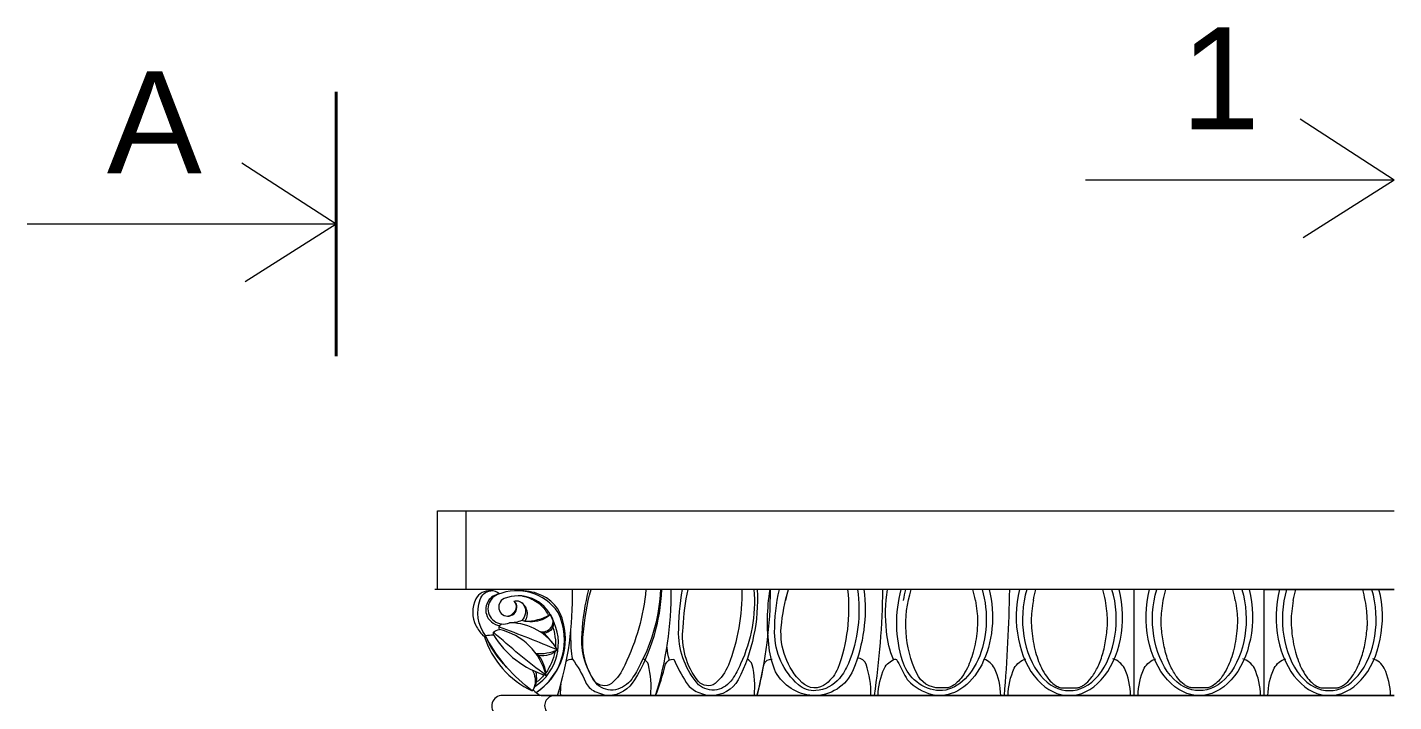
# Model space of a CAD drawing. Header units: millimetres. Extents: x 542654 to 551203, y 315718 to 321804.
# Drawn here: x 547338 to 547840, y 321381 to 321629 of the extents above; entities that cross this region are included whole.
import ezdxf

# ---------------------------------------------------------------- set-up
doc = ezdxf.new("R2010")
doc.units = ezdxf.units.MM
doc.layers.add('cad-block.com', color=250, linetype='Continuous')
doc.styles.get("Standard").update_dxf_attribs({"font": 'arial.ttf'})

msp = doc.modelspace()

# ---------------------------------------------------------------- linework, layer by layer
at = {"layer": 'cad-block.com', "color": 18, "lineweight": 40, "true_color": 0x000000}
msp.add_lwpolyline([(547451.13, 321605.33), (547451.13, 321508.18)], dxfattribs=at)
at = {"layer": 'cad-block.com', "color": 18, "lineweight": 15, "true_color": 0x000000}
for points in [[(547840.28, 321572.93), (547805.65, 321595.25)], [(547451.13, 321556.75), (547416.49, 321579.07)], [(547840.28, 321572.93), (547726.74, 321572.93)], [(547840.28, 321572.93), (547806.83, 321551.67)], [(547451.13, 321556.75), (547337.58, 321556.75)], [(547451.13, 321556.75), (547417.68, 321535.49)], [(547488.48, 321451.34), (547840.28, 321451.34)], [(547495.17, 321422.39), (547488.48, 321422.39), (547488.48, 321451.34)], [(547505.63, 321422.39), (547498.93, 321422.39), (547498.93, 321451.34)], [(547840.28, 321422.39), (547487.45, 321422.39)], [(547508.04, 321421.87), (547508.04, 321422.39)], [(547744.7, 321383.39), (547744.7, 321422.39)], [(547792.49, 321383.39), (547792.49, 321422.39)], [(547792.49, 321422.39), (547840.28, 321422.39)], [(547840.28, 321383.39), (547511.68, 321383.39)], [(547526.56, 321383.39), (547840.28, 321383.39)]]:
    msp.add_lwpolyline(points, dxfattribs=at)
for points in [[(547508.04, 321421.87, 0.310317), (547502.57, 321418.92, 0.241208), (547502.57, 321409.13, 0.067646), (547505.08, 321405.52, 0.423461), (547506.1, 321405.49, -9.351246)], [(547504.09, 321418.67, -0.302528), (547508.04, 321421.87, -0.368196)], [(547511.17, 321420.78, 0.454133), (547506.39, 321413.35, 0.304787), (547511.42, 321409.12, 1.112935)], [(547524.69, 321384.55, 0.37791), (547532.82, 321413.92, 0.357454), (547510.52, 321420.52, 1.016357), (547514.87, 321410.16, 1.663324)], [(547511.17, 321420.78, 0.242187), (547508.04, 321421.87, 2.771797)], [(547524.26, 321386.78, 0.392642), (547530.57, 321411.76, 0.414553), (547512.95, 321419.03, 2.136045), (547512.95, 321419.03, 2.157875)], [(547525, 321420.95, 0.094179), (547517.21, 321421.89, 29.481357)], [(547534.81, 321409.9, 0.280201), (547525, 321420.95, -35.014414)], [(547532.56, 321383.39, 0.082888), (547538.04, 321422.39, -4.352461)], [(547570.44, 321422.39, -0.110646), (547563.07, 321395.04, -0.046423), (547559.87, 321389.44, -0.171536), (547553.89, 321385.49, -0.221381), (547547.22, 321387.39, -0.193373), (547541.61, 321406.1, -0.050715), (547544.11, 321422.39, -8.787979)], [(547565.08, 321422.39, -0.090933), (547557.32, 321394.62, -0.111944), (547552.38, 321387.8, -0.365686), (547546.23, 321388.59, -0.179371), (547542.03, 321405.8, -0.048357), (547544.89, 321422.39, -42.834013)], [(547570.75, 321422.39, -0.128158), (547560.89, 321389.15, -0.263589), (547551.3, 321383.39, -0.263589)], [(547568.63, 321383.39, 0.078011), (547574.4, 321422.39, -8.782816)], [(547604.82, 321422.39, -0.126412), (547599.92, 321395.04, -0.045564), (547596.87, 321389.44, -0.195871), (547591.14, 321385.49, -0.221381), (547584.46, 321387.39, -0.178568), (547577.12, 321406.1, -0.040852), (547578.49, 321422.39, -8.787979)], [(547600.35, 321422.39, -0.09298), (547595.46, 321394.62, -0.111944), (547590.52, 321387.8, -0.365686), (547584.37, 321388.59, -0.20171), (547578.77, 321408.48, -0.048628), (547580.58, 321422.39, -42.834013)], [(547606.02, 321422.39, -0.130812), (547599.02, 321389.15, -0.276802), (547588.88, 321383.39, -0.000042), (547588.87, 321383.39, -0.000042)], [(547605.94, 321383.39, 0.065058), (547610.87, 321422.39, 22.129077)], [(547645.22, 321422.39, -0.129923), (547641.31, 321392.91, -0.315901), (547626.42, 321383.39, -0.256821), (547612.78, 321392.09, -0.073401), (547610.39, 321401, -0.070093), (547610.73, 321422.39, -3.399656)], [(547642.87, 321422.39, -0.136504), (547639.55, 321395.23, -0.07197), (547636.28, 321389.73, -0.209383), (547627.54, 321385.21, -0.199743), (547621.14, 321387.39, -0.213141), (547612.42, 321406.56, -0.05848), (547614.17, 321422.39, -8.787979)], [(547639.26, 321422.39, -0.116888), (547635.65, 321393.35, -0.11519), (547631.48, 321387.8, -0.391364), (547622.4, 321388.24, -0.222519), (547614.83, 321408.48, -0.051704), (547617.53, 321422.39, -42.834013)], [(547616.59, 321418.4, -0.007565), (547617.53, 321422.39, 3.738631)], [(547649.13, 321383.39, 0.032122), (547652.25, 321422.39, 16.204705)], [(547656.17, 321396.62, -0.081366), (547653.54, 321407.06, -0.063401), (547653.92, 321422.39)], [(547671.96, 321385.26, -0.158518), (547663.78, 321389.16, -0.128401), (547659.48, 321396.15, -0.142862), (547658.97, 321422.39, -7.279594)], [(547659.77, 321418.4, -0.007565), (547660.71, 321422.39, 3.738631)], [(547673.02, 321386.18, -0.287568), (547664.67, 321391.5, -0.189148), (547662.66, 321422.39, -9.441565)], [(547686.27, 321418.4, 0.007565), (547685.33, 321422.39, -3.738631)], [(547696.91, 321383.39, 0.016485), (547698.88, 321422.39, 16.204705)], [(547707.56, 321418.4, -0.007565), (547708.5, 321422.39, 3.738631)], [(547734.06, 321418.4, 0.007565), (547733.12, 321422.39, -3.738631)], [(547755.35, 321418.4, -0.007565), (547756.29, 321422.39, 3.738631)], [(547781.84, 321418.4, 0.007565), (547780.91, 321422.39, -3.738631)], [(547803.14, 321418.4, -0.007565), (547804.08, 321422.39, 3.738631)], [(547829.63, 321418.4, 0.007565), (547828.69, 321422.39, -3.738631)], [(547506.1, 321405.49, -0.252245), (547504.09, 321418.67, -1.55439)], [(547512.95, 321419.03, 2.287391), (547517.46, 321417.04, 0.16202), (547516.45, 321418.05, -0.373362), (547520.24, 321416.55, -0.339804), (547519.4, 321411.01, -2.64123)], [(547516.45, 321418.05, -0.281976), (547517.29, 321415.41, -0.273906), (547514.54, 321412.6, -1.368201)], [(547518.91, 321417.86, -0.426448), (547520.53, 321410.75, 5.120728)], [(547519.64, 321419.98, -0.112578), (547525.11, 321417.73, -0.130033), (547529.22, 321412.82)], [(547520.53, 321410.75, -0.015536), (547519.4, 321411.01, -0.12168), (547514.87, 321410.16, -2.966876)], [(547524.56, 321398.88, 0.126875), (547532.54, 321400.25, 0.262033), (547515.16, 321410.13, 1.675529)], [(547529.88, 321413.19, -0.190254), (547523.38, 321410.54, -0.078478), (547519.39, 321411, -6.525653)], [(547520.53, 321410.75, 0.139383), (547529.88, 321413.19, -0.672048), (547526.46, 321406.67, 19.491564)], [(547530.57, 321411.76, -0.60065), (547527.39, 321406.37, -12.826416)], [(547505.59, 321405.29, 0.211353), (547523.3, 321385.15, -0.664967)], [(547506.1, 321405.49, -0.011655), (547508.99, 321405.75, -0.030515), (547509.02, 321406.7, -0.103531), (547511.2, 321407.7, -1.249098)], [(547508.99, 321405.75, 0.186545), (547528.36, 321390.81, 0.283354), (547511.2, 321407.7, -10.917586)], [(547528.36, 321390.81, -0.023314), (547509.02, 321406.7, -4.801302)], [(547511.2, 321407.7, -0.162385), (547511.1, 321408.7, -0.063106), (547512.04, 321409.75, -2.08851)], [(547511.1, 321408.7, -0.009982), (547532.54, 321400.25, -1.491744)], [(547524.69, 321384.55, 0.321228), (547534.81, 321409.9, -64.216308)], [(547532.54, 321400.25, 0.065185), (547527.39, 321406.37), (547526.46, 321406.67)], [(547530.83, 321408.58, -0.02018), (547531.43, 321406.22, -0.067357), (547531.79, 321401.41)], [(547538.19, 321396.61, -0.035285), (547537.58, 321401, -0.000218), (547537.47, 321407.26, -0.010815)], [(547523.19, 321392.81, -0.229069), (547523.99, 321386.52, -0.150188), (547523.3, 321385.15, -0.110994), (547506.53, 321404.48, -10.697262)], [(547532.54, 321400.25, -0.246553), (547525.73, 321398.1, -17.165638)], [(547573.71, 321396.46, -0.036651), (547572.85, 321401, -0.000882), (547572.82, 321401.23, -0.000882)], [(547528.36, 321390.81, 0.145606), (547525.73, 321398.1, 0.012282), (547524.56, 321398.88, -3.785371)], [(547531.55, 321399.4, -0.117042), (547528.27, 321391.79)], [(547535.77, 321395.95, -0.248193), (547538.12, 321396.72)], [(547538.12, 321396.72, -0.051057), (547542.9, 321388.45, 0.199667), (547546.32, 321384.95, 0.0982), (547551.96, 321383.39, -4.548651)], [(547566.84, 321383.39, 0.080542), (547566.02, 321394.73, 0.206715), (547564.18, 321396.85, 0.593632)], [(547568.63, 321383.39, 0.026219), (547572.34, 321394.88, -0.378237), (547575.31, 321396.72, -1.836273)], [(547575.31, 321396.72, 0.035169), (547579.88, 321388.23, 0.136299), (547583.51, 321384.95, 0.0982), (547589.15, 321383.39, -4.548651)], [(547604.97, 321383.39, 0.080542), (547604.16, 321394.73, 0.206715), (547602.32, 321396.85, 0.593632)], [(547606.02, 321383.67, 0.022543), (547608.51, 321394.88, -0.378237), (547611.48, 321396.72, -1.836273)], [(547647.77, 321383.39, 0.093311), (547646.02, 321394.95, 0.327899), (547642.86, 321397.12, 0.593632)], [(547650.48, 321383.39, -0.103412), (547652.77, 321393.45, -0.175794), (547656.56, 321396.78, -0.973296)], [(547656.56, 321396.78, -0.318608), (547657.23, 321396.6, 1.03409)], [(547657.23, 321396.6, -0.022221), (547660.33, 321390.73, 0.102603), (547662.34, 321388.07, 0.129394), (547671.58, 321383.47, 0.102635)], [(547695.56, 321383.39, 0.103412), (547693.27, 321393.45, 0.182941), (547689.5, 321396.73, 0.973296)], [(547698.27, 321383.39, -0.103412), (547700.56, 321393.45, -0.193735), (547704.83, 321396.95, -0.973296)], [(547743.35, 321383.39, 0.103412), (547741.06, 321393.45, 0.193735), (547736.79, 321396.95, 0.973296)], [(547746.06, 321383.39, -0.103412), (547748.35, 321393.45, -0.193735), (547752.62, 321396.95, -0.973296)], [(547791.14, 321383.39, 0.103412), (547788.85, 321393.45, 0.193735), (547784.58, 321396.95, 0.973296)], [(547793.84, 321383.39, -0.103412), (547796.13, 321393.45, -0.193735), (547800.41, 321396.95, -0.973296)], [(547838.93, 321383.39, 0.103412), (547836.64, 321393.45, 0.193735), (547832.36, 321396.95, 0.973296)], [(547523.69, 321385.68, 0.209678), (547524.61, 321392.16, 6.514822)], [(547527.66, 321391.02, -0.056818), (547524.72, 321388.21)], [(547523.58, 321385.5, 0.032158), (547526.22, 321383.39, 1.662301)], [(547533.73, 321383.39, -0.028508), (547533.88, 321387.89, -0.038368)], [(547511.68, 321383.39, 0.728649), (547510.51, 321376.08)], [(547531.45, 321383.39, 1.113648), (547532.44, 321376.08, -1.048323)], [(547672.96, 321383.39, -0.003609), (547672.75, 321383.39, -0.003609)]]:
    msp.add_lwpolyline(points, format="xyb", dxfattribs=at)
at = {"layer": 'cad-block.com', "color": 18, "lineweight": 15, "true_color": 0x000000, "extrusion": (0, 0, -1)}
for centre, major_axis, ratio, start_param, end_param in [((547673.02, 321412.23), (0, 28.84), 0.677574, 1.210664, 3.233702), ((547673.02, 321411.47), (0, 26.27), 0.656096, 1.142008, 3.203168), ((547768.6, 321412.23), (0, 28.84), 0.677574, 1.210664, 5.072521), ((547768.6, 321411.47), (0, 26.27), 0.656096, 1.142008, 5.141177), ((547535.73, 321411.45), (-28.51, 16.7), 0.832926, -1.267003, -0.819657), ((547535.73, 321411.45), (-28.51, 16.7), 0.832926, -1.266938, -0.819678)]:
    msp.add_ellipse(centre, major_axis=major_axis, ratio=ratio, start_param=start_param, end_param=end_param, dxfattribs=at)
at = {"layer": 'cad-block.com', "color": 18, "lineweight": 15, "true_color": 0x000000}
for centre, major_axis, ratio, start_param, end_param in [((547720.81, 321412.23), (0, 28.84), 0.677574, 1.210664, 5.072521), ((547720.81, 321411.47), (0, 26.27), 0.656096, 1.142008, 5.141177), ((547816.39, 321412.23), (0, 28.84), 0.677574, 1.210664, 5.072521), ((547816.39, 321411.47), (0, 26.27), 0.656096, 1.142008, 5.141177)]:
    msp.add_ellipse(centre, major_axis=major_axis, ratio=ratio, start_param=start_param, end_param=end_param, dxfattribs=at)
for points, knots in [([(547686.27, 321418.4), (547686.51, 321417.09), (547686.69, 321415.74), (547687.08, 321411.63), (547687.12, 321411.05), (547686.74, 321405.52), (547686.32, 321402.82), (547685.08, 321397.84), (547684.26, 321395.56), (547682.74, 321392.44), (547682.11, 321391.38), (547680.85, 321389.6), (547680.21, 321388.87), (547678.95, 321387.68), (547678.33, 321387.23), (547677.17, 321386.59), (547676.62, 321386.39), (547675.76, 321386.21), (547675.42, 321386.18), (547673.02, 321386.18), (547673.02, 321386.18), (547673.02, 321386.18)], [4.38438, 4.38438, 4.38438, 4.38438, 4.536671, 4.536671, 4.841253, 4.841253, 5.145835, 5.145835, 5.450417, 5.450417, 5.636528, 5.636528, 5.815144, 5.815144, 5.993759, 5.993759, 6.172374, 6.172374, 6.293852, 6.293852, 6.310538, 6.310538, 6.310538, 6.310538]), ([(547707.56, 321418.4), (547707.32, 321417.09), (547707.14, 321415.74), (547706.74, 321411.63), (547706.71, 321411.05), (547707.09, 321405.52), (547707.51, 321402.82), (547708.75, 321397.84), (547709.57, 321395.56), (547711.09, 321392.44), (547711.71, 321391.38), (547712.98, 321389.6), (547713.62, 321388.87), (547714.88, 321387.68), (547715.49, 321387.23), (547716.66, 321386.59), (547717.21, 321386.39), (547718.07, 321386.21), (547718.41, 321386.18), (547723.38, 321386.19), (547723.72, 321386.23), (547724.44, 321386.41), (547724.81, 321386.54), (547725.58, 321386.92), (547725.98, 321387.16), (547727.18, 321388.04), (547728.01, 321388.84), (547729.61, 321390.91), (547730.4, 321392.17), (547731.82, 321395.08), (547732.45, 321396.73), (547733.52, 321400.3), (547733.96, 321402.22), (547734.57, 321406.23), (547734.76, 321408.31), (547734.88, 321410.25), (547734.8, 321412.36), (547734.48, 321415.77), (547734.29, 321417.1), (547734.06, 321418.4)], [4.38438, 4.38438, 4.38438, 4.38438, 4.536671, 4.536671, 4.841253, 4.841253, 5.145835, 5.145835, 5.450417, 5.450417, 5.636528, 5.636528, 5.815144, 5.815144, 5.993759, 5.993759, 6.172374, 6.172374, 6.293852, 6.293852, 6.415329, 6.415329, 6.536806, 6.536806, 6.658283, 6.658283, 6.887151, 6.887151, 7.116019, 7.116019, 7.344887, 7.344887, 7.573754, 7.573754, 7.802622, 7.802622, 8.03149, 8.03149, 8.18199, 8.18199, 8.18199, 8.18199]), ([(547781.84, 321418.4), (547782.08, 321417.09), (547782.27, 321415.74), (547782.66, 321411.63), (547782.7, 321411.05), (547782.31, 321405.52), (547781.89, 321402.82), (547780.66, 321397.84), (547779.84, 321395.56), (547778.32, 321392.44), (547777.69, 321391.38), (547776.43, 321389.6), (547775.79, 321388.87), (547774.53, 321387.68), (547773.91, 321387.23), (547772.75, 321386.59), (547772.2, 321386.39), (547771.33, 321386.21), (547770.99, 321386.18), (547766.02, 321386.19), (547765.68, 321386.23), (547764.97, 321386.41), (547764.6, 321386.54), (547763.83, 321386.92), (547763.42, 321387.16), (547762.22, 321388.04), (547761.4, 321388.84), (547759.79, 321390.91), (547759.01, 321392.17), (547757.59, 321395.08), (547756.95, 321396.73), (547755.88, 321400.3), (547755.45, 321402.22), (547754.83, 321406.23), (547754.64, 321408.31), (547754.53, 321410.25), (547754.6, 321412.36), (547754.93, 321415.77), (547755.11, 321417.1), (547755.35, 321418.4)], [4.38438, 4.38438, 4.38438, 4.38438, 4.536671, 4.536671, 4.841253, 4.841253, 5.145835, 5.145835, 5.450417, 5.450417, 5.636528, 5.636528, 5.815144, 5.815144, 5.993759, 5.993759, 6.172374, 6.172374, 6.293852, 6.293852, 6.415329, 6.415329, 6.536806, 6.536806, 6.658283, 6.658283, 6.887151, 6.887151, 7.116019, 7.116019, 7.344887, 7.344887, 7.573754, 7.573754, 7.802622, 7.802622, 8.03149, 8.03149, 8.18199, 8.18199, 8.18199, 8.18199]), ([(547803.14, 321418.4), (547802.9, 321417.09), (547802.71, 321415.74), (547802.32, 321411.63), (547802.29, 321411.05), (547802.67, 321405.52), (547803.09, 321402.82), (547804.33, 321397.84), (547805.14, 321395.56), (547806.67, 321392.44), (547807.29, 321391.38), (547808.56, 321389.6), (547809.19, 321388.87), (547810.45, 321387.68), (547811.07, 321387.23), (547812.24, 321386.59), (547812.78, 321386.39), (547813.65, 321386.21), (547813.99, 321386.18), (547818.96, 321386.19), (547819.3, 321386.23), (547820.01, 321386.41), (547820.38, 321386.54), (547821.16, 321386.92), (547821.56, 321387.16), (547822.76, 321388.04), (547823.58, 321388.84), (547825.19, 321390.91), (547825.97, 321392.17), (547827.39, 321395.08), (547828.03, 321396.73), (547829.1, 321400.3), (547829.53, 321402.22), (547830.15, 321406.23), (547830.34, 321408.31), (547830.45, 321410.25), (547830.38, 321412.36), (547830.05, 321415.77), (547829.87, 321417.1), (547829.63, 321418.4)], [4.38438, 4.38438, 4.38438, 4.38438, 4.536671, 4.536671, 4.841253, 4.841253, 5.145835, 5.145835, 5.450417, 5.450417, 5.636528, 5.636528, 5.815144, 5.815144, 5.993759, 5.993759, 6.172374, 6.172374, 6.293852, 6.293852, 6.415329, 6.415329, 6.536806, 6.536806, 6.658283, 6.658283, 6.887151, 6.887151, 7.116019, 7.116019, 7.344887, 7.344887, 7.573754, 7.573754, 7.802622, 7.802622, 8.03149, 8.03149, 8.18199, 8.18199, 8.18199, 8.18199])]:
    msp.add_open_spline(points, degree=3, knots=knots, dxfattribs=at)

# ---------------------------------------------------------------- texts
at = {"layer": 'cad-block.com', "color": 18, "lineweight": 15, "true_color": 0x000000, "char_height": 37.5, "width": 85.8382, "attachment_point": 3}
for s, insert in [('{\\fArial|b0|i0|c0|p34;1}', (547790.92, 321629.05)), ('{\\fArial|b0|i0|c204|p34;А}', (547401.76, 321612.87))]:
    msp.add_mtext(s, dxfattribs=dict(at, insert=insert))

doc.saveas('drawing.dxf')
